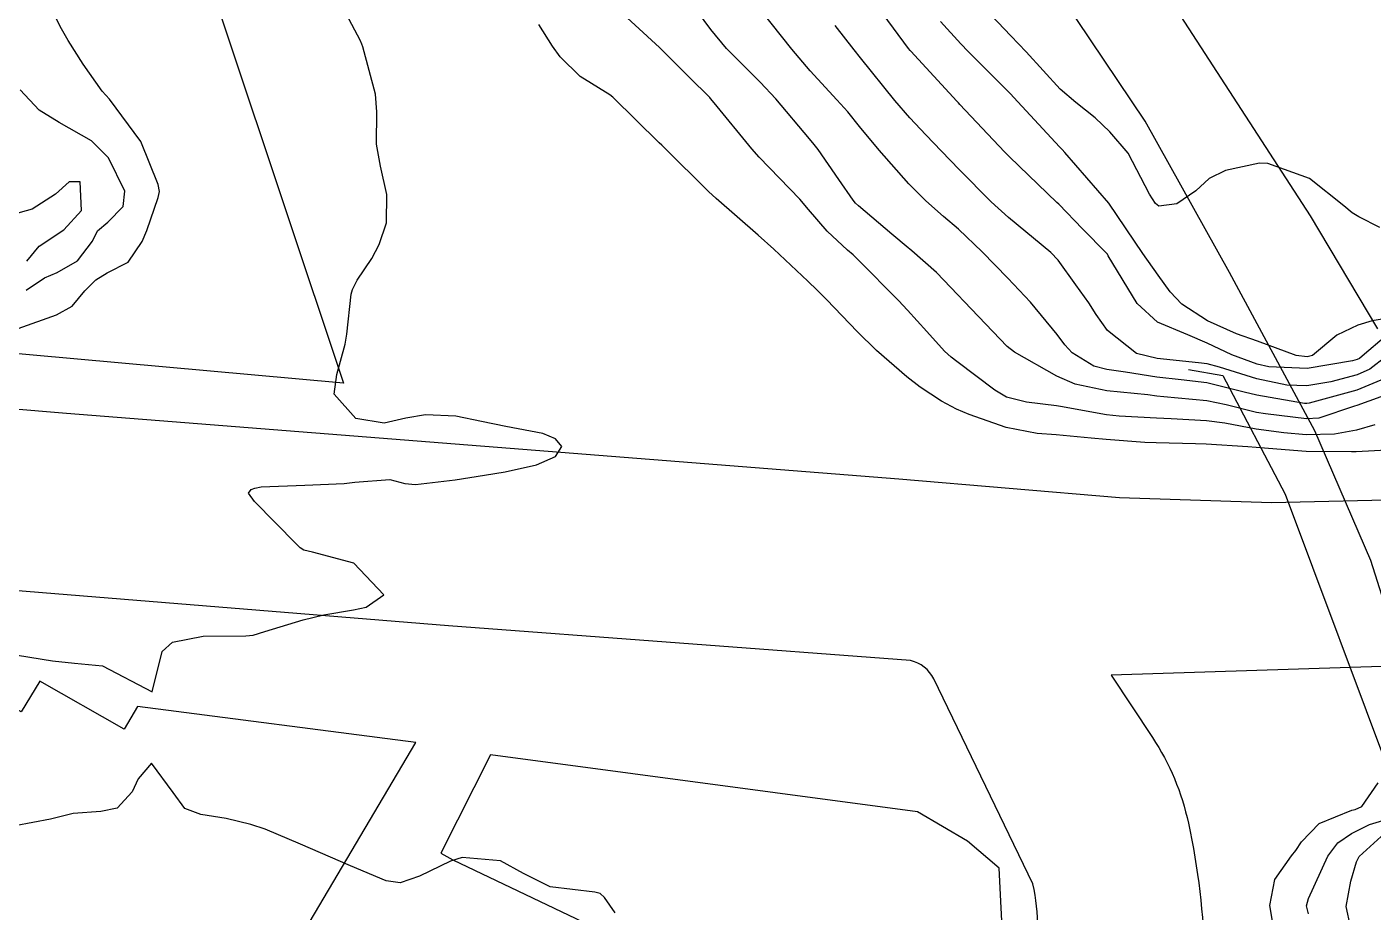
# Model space of a CAD drawing. Header units: metres. Extents: x 307586 to 320046, y 7427249 to 7434250.
# Drawn here: x 312419 to 312472.8, y 7431876.4 to 7431911.8 of the extents above; entities that cross this region are included whole.
import ezdxf

# ---------------------------------------------------------------- set-up
doc = ezdxf.new("R2010")
doc.units = ezdxf.units.M
doc.header["$MEASUREMENT"] = 0
for name, color, linetype in [('Curvas de Nivel 1m', 11, 'Continuous'), ('Curvas de Nivel 5m', 15, 'Continuous'), ('Divisa', 42, 'FENCELINE2'), ('Edificações', 30, 'Continuous'), ('Hidrografia', 140, 'Continuous'), ('Pontes_Viadutos_Tubos', 190, 'Continuous'), ('Vias Primárias', 230, 'Continuous')]:
    doc.layers.add(name, color=color, linetype=linetype)
doc.linetypes.add('FENCELINE2', pattern='A,0.25,-0.1,[132,ltypeshp.shx,S=0.1,R=0,X=-0.1,Y=0],-0.1,1', length=1.45)

msp = doc.modelspace()

# ---------------------------------------------------------------- linework, layer by layer
at = {"layer": 'Curvas de Nivel 1m', "flags": 128}
for points, elevation in [([(312418.6259762361, 7431886.669182932), (312420.0310311215, 7431886.447587821), (312420.9069878054, 7431886.353998778), (312422.0283208594, 7431886.246903679), (312424.0129173042, 7431885.200000003), (312424.4132097541, 7431886.818429612), (312424.8246558909, 7431887.188273924), (312426.0455519413, 7431887.433463698), (312427.7554980477, 7431887.44322571), (312428.0461267438, 7431887.470943957), (312428.5185646435, 7431887.613873894), (312430.0525507495, 7431888.083344527), (312430.8778237308, 7431888.28863082), (312432.0567812807, 7431888.486397635), (312432.5649925781, 7431888.587781795), (312433.2752879643, 7431889.087876298), (312432.0753778759, 7431890.346057172), (312430.4145782645, 7431890.781638822), (312430.0804306159, 7431890.871331162), (312429.923065117, 7431890.964104554), (312429.7636874493, 7431891.124788451), (312428.1078888066, 7431892.814766826), (312427.8655537952, 7431893.152473639), (312427.9721483386, 7431893.293612786), (312428.1149283897, 7431893.351108544), (312428.3641321544, 7431893.394996664), (312430.1164143445, 7431893.469704013), (312431.6917691809, 7431893.529656169), (312432.1178190488, 7431893.590174447), (312433.5121926468, 7431893.692860512), (312434.1174044098, 7431893.528710561), (312434.5329839439, 7431893.489668955), (312436.1192109833, 7431893.679367914), (312437.2921180004, 7431893.867381112), (312438.1226266186, 7431894.000931436), (312439.3812761101, 7431894.273242794), (312440.1290249724, 7431894.618820651), (312440.3857562847, 7431895.006207418), (312440.1376049799, 7431895.322511708), (312439.6241823719, 7431895.531646989), (312438.1446386986, 7431895.811426293), (312437.1703776906, 7431896.016969556), (312436.1505043771, 7431896.222471529), (312434.9391164593, 7431896.280160265), (312434.1488323708, 7431896.141004435), (312433.2882128423, 7431895.946143664), (312432.1483211551, 7431896.126923391), (312431.2844045392, 7431897.108785131), (312431.3929478594, 7431897.885524386), (312431.7292794801, 7431899.104536382), (312431.7880127863, 7431899.50288239), (312431.9687790081, 7431901.102341386), (312432.0149980316, 7431901.292688802), (312432.2113878959, 7431901.664706112), (312432.7936784697, 7431902.525006322), (312433.0843326654, 7431903.09148585), (312433.3732684469, 7431903.957015505), (312433.3980123331, 7431905.088549054), (312433.1414577131, 7431906.219669229), (312432.9834897109, 7431907.09299428), (312432.9945809157, 7431908.39436339), (312432.9428549701, 7431909.093600627), (312432.4267204957, 7431910.994099777), (312432.3896097085, 7431911.09933308), (312432.3253142571, 7431911.259796863), (312431.3457513857, 7431913.115107493)], 721), ([(312472.8873084233, 7431895.877223323), (312472.1485289879, 7431895.660778911), (312471.2677335026, 7431895.511534581), (312470.1453370975, 7431895.477986221), (312469.2508062891, 7431895.554499623), (312468.1485139639, 7431895.709777312), (312466.8925668169, 7431895.941831469), (312466.1531550806, 7431896.039185088), (312464.7467766057, 7431896.118358186), (312464.1543422748, 7431896.148331369), (312462.665756644, 7431896.224398244), (312462.1560632169, 7431896.283060848), (312460.3183732346, 7431896.609809375), (312460.1608556058, 7431896.632553442), (312458.9577890991, 7431896.782051285), (312458.1648967504, 7431896.987944622), (312457.6968557659, 7431897.265476926), (312456.178884699, 7431898.406739476), (312455.9482531394, 7431898.581144358), (312455.6874274847, 7431898.81743235), (312454.9727943709, 7431899.606530949), (312454.2073095998, 7431900.46615304), (312453.8499947157, 7431900.843629229), (312452.2290757431, 7431902.475843888), (312452.0370263609, 7431902.668957846), (312451.8081913291, 7431902.866370894), (312450.9880755474, 7431903.626466211), (312450.2488835318, 7431904.48662276), (312449.8987282141, 7431904.893541895), (312448.2779707517, 7431906.58022983), (312447.9820623124, 7431906.913008554), (312446.4727702455, 7431908.756715691), (312446.3258343398, 7431908.929770833), (312446.3033263264, 7431908.957268143), (312445.4820839709, 7431909.775833338), (312444.3323595366, 7431910.922815491), (312444.2902079352, 7431910.960427097), (312442.3506423716, 7431912.752506743)], 723), ([(312473.3561336416, 7431899.447768022), (312472.3759024147, 7431898.618070153), (312472.2717185292, 7431898.529404814), (312472.1816284333, 7431898.491112911), (312471.9992439504, 7431898.440873019), (312470.1777085094, 7431898.129120516), (312468.6438071332, 7431898.199799269), (312468.1793126797, 7431898.30953754), (312467.1675488343, 7431898.680153688), (312466.189714576, 7431899.143151453), (312465.4145605327, 7431899.481758504), (312464.2018040013, 7431899.979113146), (312463.3904400719, 7431900.728224776), (312462.2319014578, 7431902.638415352), (312462.1959174285, 7431902.703915967), (312462.1606004006, 7431902.741084756), (312461.2039359687, 7431903.716983553), (312460.2521867445, 7431904.696944026), (312460.1806076943, 7431904.770723099), (312458.2799048654, 7431906.589170738), (312458.0847102687, 7431906.791982074), (312456.3016359101, 7431908.681860586), (312456.2376382413, 7431908.746336759), (312456.1784968709, 7431908.81186631), (312454.3325478982, 7431910.81537293), (312454.3108171822, 7431910.840221004), (312454.2512591411, 7431910.923307827), (312452.8199700185, 7431912.855329477)], 726.9999999999999), ([(312473.0922105329, 7431903.763751357), (312472.2486073341, 7431904.189002983), (312471.9752089746, 7431904.349165642), (312471.6481845137, 7431904.629070994), (312470.2691055288, 7431905.729214971), (312468.6147823528, 7431906.329711985), (312468.2778755027, 7431906.333879901), (312466.9154643044, 7431906.041398511), (312466.2684861992, 7431905.72792633), (312465.7316757593, 7431905.227116926), (312464.9665446683, 7431904.709295593), (312464.2518821408, 7431904.616483657), (312464.1136244853, 7431904.721392932), (312463.8838077054, 7431905.098477867), (312463.0201627858, 7431906.732627548), (312462.2913928558, 7431907.587555158), (312461.7009684307, 7431908.152950855), (312460.9382370898, 7431908.760470206), (312460.3107749866, 7431909.29384549), (312458.9520283323, 7431910.783808894), (312458.3393346392, 7431911.431733496), (312457.0344190057, 7431912.803184987)], 729), ([(312473.6091051886, 7431897.165000243), (312472.1632297261, 7431896.651242184), (312472.0726427073, 7431896.621354122), (312470.6544036714, 7431896.143544509), (312470.1548909195, 7431896.114907688), (312468.5095575268, 7431896.314561806), (312468.158521327, 7431896.376934854), (312466.9458103861, 7431896.682171073), (312466.1644066682, 7431896.838936396), (312464.4506032921, 7431897.00056505), (312464.1660254599, 7431897.030815573), (312463.8154734608, 7431897.074462914), (312462.1678695988, 7431897.235229456), (312460.9140425224, 7431897.502533013), (312460.1734397837, 7431897.822247937), (312458.4782855436, 7431898.787046322), (312458.1861151234, 7431899.003187949), (312456.4658168619, 7431900.807471009), (312456.2156340815, 7431901.081677724), (312455.367807564, 7431901.96630387), (312454.3836366828, 7431902.837739212), (312454.2999390922, 7431902.905362836), (312454.234111364, 7431902.959405973), (312453.5841137329, 7431903.501910718), (312452.250593679, 7431904.627637473), (312452.1298754388, 7431904.740003728), (312452.0296571375, 7431904.863348906), (312451.4580799444, 7431905.679045607), (312450.631855279, 7431906.884765933), (312450.4785185792, 7431907.080759662), (312450.2870747876, 7431907.30574834), (312448.9394525837, 7431908.903634652), (312448.312924808, 7431909.577166922), (312446.9734270126, 7431910.923594907), (312446.3403753269, 7431911.675802266), (312445.812812171, 7431912.403263809)], 723.9999999999999), ([(312473.8488589434, 7431894.891267967), (312472.1356544668, 7431894.802477507), (312471.9596370842, 7431894.798557795), (312470.1353806684, 7431894.814224276), (312469.9668590124, 7431894.820272973), (312468.1375373001, 7431894.977999724), (312467.80712837, 7431895.004057692), (312466.1391599807, 7431895.106178431), (312465.7154080293, 7431895.120225296), (312464.1395337467, 7431895.161096167), (312463.6865118003, 7431895.177735598), (312462.1411632947, 7431895.289732701), (312461.5406302365, 7431895.350326272), (312460.1434835155, 7431895.474414089), (312459.389673706, 7431895.532107652), (312458.1475466794, 7431895.765291675), (312456.6650421309, 7431896.295130892), (312456.1584001515, 7431896.508856488), (312455.5651729433, 7431896.81896617), (312454.7165952108, 7431897.37997301), (312454.1724810397, 7431897.796373544), (312452.9604007567, 7431898.85222517), (312452.1940662377, 7431899.603262232), (312450.9866336857, 7431900.878394257), (312450.5965427519, 7431901.264129772), (312450.2202822838, 7431901.626497966), (312448.8581592133, 7431902.903747585), (312448.2384251576, 7431903.460785337), (312446.5585291982, 7431904.926943884), (312446.2570913601, 7431905.208270389), (312444.4917710979, 7431906.956867196), (312444.3845440198, 7431907.059111207), (312444.284852916, 7431907.153561168), (312442.4224270415, 7431908.978804906), (312442.3042217729, 7431909.066964584), (312441.1218573264, 7431909.804734902), (312440.3186563767, 7431910.583907244), (312440.014850468, 7431911.013080672), (312439.470150181, 7431911.884410962)], 722), ([(312473.3401909458, 7431898.608427267), (312472.6921523457, 7431898.100477385), (312472.1755215676, 7431897.880426337), (312471.1319898696, 7431897.595085624), (312470.1707309377, 7431897.431363346), (312469.3658497542, 7431897.463169929), (312468.1733748368, 7431897.715753258), (312466.6836851603, 7431898.179115625), (312466.1791768662, 7431898.3159562), (312465.8440329404, 7431898.359503867), (312464.180967033, 7431898.524972879), (312463.3598282061, 7431898.728230895), (312462.1965177126, 7431899.646693891), (312461.7474984815, 7431900.288337403), (312461.4480768013, 7431900.751472611), (312460.939953226, 7431901.479039986), (312460.2298200677, 7431902.460276338), (312459.9306931896, 7431902.773022245), (312458.2466804345, 7431904.166313025), (312457.5558244243, 7431904.796970933), (312456.2720476541, 7431906.085356664), (312455.5579978299, 7431906.820873795), (312454.9332687945, 7431907.474253685), (312454.2960073863, 7431908.149008208), (312453.6990437627, 7431908.846038739), (312452.3282796578, 7431910.550823565), (312452.0720630406, 7431910.863912818), (312451.3094015971, 7431911.842313892)], 726), ([(312474.2079820679, 7431900.270984247), (312472.7809054076, 7431900.037595958), (312472.2014900497, 7431899.858183033), (312471.3651852577, 7431899.462637595), (312470.3961814062, 7431898.646801042), (312470.1824156725, 7431898.599836832), (312469.7483815317, 7431898.654345362), (312468.1912439084, 7431899.225106949), (312467.3560595061, 7431899.51784404), (312466.2031997201, 7431900.042161057), (312465.1773653711, 7431900.705533283), (312464.70430007, 7431901.199219829), (312464.2242992891, 7431901.858198488), (312463.6128192651, 7431902.726200983), (312462.2529173043, 7431904.740000003), (312460.4971284248, 7431906.766786836), (312460.3945218827, 7431906.878842093), (312460.2850885533, 7431906.987124906), (312458.6205715668, 7431908.786823461), (312458.3078226042, 7431909.117019997), (312456.6288769003, 7431910.807040407), (312456.3359023029, 7431911.108499866), (312455.5255127865, 7431912.003075795)], 728), ([(312418.972764509, 7431901.258452295), (312419.7038315757, 7431901.754286313), (312420.2137940471, 7431901.96511619), (312421.0211687313, 7431902.431742194), (312421.6218954444, 7431903.226110222), (312421.8296502016, 7431903.631413916), (312422.2404716742, 7431903.975436997), (312422.8582996224, 7431904.60238774), (312422.9256391903, 7431905.213272785), (312422.272938701, 7431906.554759785), (312421.5877854485, 7431907.226951323), (312420.2901896169, 7431907.967231269), (312419.4974344943, 7431908.454454888), (312418.734772893, 7431909.26352217)], 719.0000000000001), ([(312442.5176056949, 7431876.370217999), (312442.0912716727, 7431876.97831646), (312441.9244955706, 7431877.137826635), (312441.7103539598, 7431877.196857557), (312439.9270348336, 7431877.411752928), (312438.8570519156, 7431877.94101247), (312437.9370883725, 7431878.447106822), (312436.4078713132, 7431878.575652985), (312435.9367630293, 7431878.434572504), (312434.6964229618, 7431877.834359482), (312433.9277878265, 7431877.567052227), (312433.3620813202, 7431877.652166007), (312431.9343663345, 7431878.244903028), (312429.9429173043, 7431879.120000003), (312428.5267726153, 7431879.71940345), (312427.950428627, 7431879.901132274), (312426.9688778954, 7431880.143716976), (312425.9542043902, 7431880.298708593), (312425.3222303852, 7431880.545171672), (312424.8517280348, 7431881.186667843), (312423.9802523689, 7431882.355670981), (312423.4495153528, 7431881.726432462), (312423.2102357275, 7431881.207526819), (312422.6151405537, 7431880.554600527), (312421.9549441683, 7431880.422686402), (312420.8491736346, 7431880.335839505), (312419.9517174162, 7431880.120011194), (312418.5350364646, 7431879.847462749)], 721), ([(312468.8528918538, 7431875.71642204), (312468.6926512381, 7431876.662302664), (312468.8934843669, 7431877.700229566), (312469.5522932931, 7431878.653906244), (312469.7312857462, 7431878.867002921), (312469.9512703234, 7431879.206867944), (312470.6602407278, 7431879.941742873), (312471.9706415723, 7431880.468284535), (312472.0941601027, 7431880.495679976), (312472.3724262211, 7431880.616004915), (312473.0236126314, 7431881.568482549)], 722), ([(312470.2373670962, 7431876.325973061), (312470.1603017476, 7431876.646439237), (312470.2298242596, 7431876.949310252), (312471.0100984736, 7431878.633992285), (312471.4075120536, 7431879.171712014), (312471.9568186222, 7431879.546754532), (312472.6741428972, 7431879.900976807), (312473.9681410102, 7431880.281580399)], 723), ([(312471.9110196635, 7431875.826823955), (312471.7458468188, 7431876.622656061), (312471.9330355167, 7431877.631821239), (312472.1546460694, 7431878.403993891), (312472.2597227488, 7431878.616831949), (312473.1437310454, 7431879.419470177)], 723.9999999999999)]:
    msp.add_lwpolyline(points, dxfattribs=dict(at, elevation=elevation))
at = {"layer": 'Curvas de Nivel 5m', "flags": 128}
for points, elevation in [([(312418.6498814542, 7431899.725405635), (312420.1932930956, 7431900.277579134), (312420.8108221246, 7431900.619814278), (312421.3236408008, 7431901.228792768), (312421.7590522295, 7431901.675130689), (312422.2138695867, 7431901.950152164), (312423.0500200592, 7431902.3821586), (312423.6185227121, 7431903.206143948), (312423.7979325351, 7431903.643772344), (312424.2505586128, 7431904.96413086), (312424.2990711504, 7431905.199307695), (312424.2571952433, 7431905.48519594), (312423.555083498, 7431907.207278342), (312422.2997334289, 7431908.90161247), (312422.0160730268, 7431909.222868445), (312421.2489838405, 7431910.295225052), (312420.6536021443, 7431911.236693155), (312420.3312341872, 7431911.797231162), (312419.6240073011, 7431913.257289104), (312419.1418160576, 7431914.485567941), (312418.8285725242, 7431915.265443451)], 720), ([(312473.1227270901, 7431897.661204161), (312472.1694056094, 7431897.268830514), (312470.2644680908, 7431896.749037157), (312470.1637570916, 7431896.733978734), (312470.0797265373, 7431896.734871393), (312468.166806114, 7431897.058880977), (312467.661362003, 7431897.181687735), (312466.1715374293, 7431897.552012505), (312465.1493731731, 7431897.682038648), (312464.173591531, 7431897.787422679), (312462.9200188297, 7431897.988007538), (312462.1764030919, 7431898.088578766), (312461.6576416994, 7431898.22772627), (312460.7842193371, 7431898.760980472), (312460.4923247719, 7431899.070262423), (312460.1937838175, 7431899.494434223), (312459.1182449869, 7431900.780946726), (312458.2224878809, 7431901.747057663), (312457.1880605236, 7431902.800448572), (312456.2417690832, 7431903.695177898), (312455.6387055836, 7431904.210991544), (312454.9346587674, 7431904.829773881), (312454.2629529479, 7431905.509042916), (312453.0779728405, 7431906.852049448), (312452.2924183687, 7431907.810106449), (312451.8166695817, 7431908.385788116), (312451.3804957937, 7431908.873836327), (312450.3200241462, 7431910.030456131), (312449.5814038659, 7431910.897515139), (312448.3484189366, 7431912.460163236)], 725)]:
    msp.add_lwpolyline(points, dxfattribs=dict(at, elevation=elevation))
at = {"layer": 'Divisa'}
msp.add_lwpolyline([(312476.103485525, 7431921.488794243, -0.01587146765033965), (312470.5022971368, 7431924.954360333), (312467.4485232058, 7431926.980555325), (312463.8380211732, 7431931.7208929), (312458.5049964852, 7431940.10644435), (312422.2712407001, 7431925.684169197), (312431.6641456255, 7431897.540644712), (312408.4634833361, 7431899.635131033), (312400.9959825224, 7431902.421887875), (312395.165884197, 7431909.79707786), (312372.0034908092, 7431897.95575531), (312353.9701150972, 7431893.053554151), (312329.4276494454, 7431886.054294802), (312307.3563418366, 7431881.109028518), (312287.1465630406, 7431876.874035838), (312261.2379538795, 7431872.365713677)], format="xyb", dxfattribs=at)
at = {"layer": 'Edificações'}
for points in [[(312432.9304125691, 7431873.378679238), (312429.7693748748, 7431875.093443898), (312434.5582731443, 7431883.176889896), (312423.4260917921, 7431884.618554624), (312422.8907559299, 7431883.709124768), (312419.5186331115, 7431885.635031367), (312418.7692553632, 7431884.404554587), (312415.8788423619, 7431886.063031442), (312415.0758385687, 7431884.779031218), (312412.3994674537, 7431886.437508073), (312411.7571876973, 7431885.474554773), (312410.0443903145, 7431886.544554959), (312408.9059155449, 7431884.569811733), (312406.443586316, 7431886.067718258), (312399.7552781914, 7431874.892285738), (312428.7233588034, 7431858.144228508), (312427.7263458419, 7431856.566458632), (312442.8478118226, 7431847.847292856), (312450.408467764, 7431860.884516326), (312431.9312133348, 7431871.727841035)], [(312436.0266713683, 7431878.494197886), (312455.1049073353, 7431869.382276895), (312458.0301464462, 7431874.979085579), (312457.8631043982, 7431878.153466333), (312456.6093644517, 7431879.239401694), (312454.6034729959, 7431880.408949861), (312437.5420694306, 7431882.683743074), (312435.5552861058, 7431878.755253559)]]:
    msp.add_lwpolyline(points, close=True, dxfattribs=at)
at = {"layer": 'Hidrografia'}
msp.add_lwpolyline([(312419.0016348911, 7431902.414865213), (312419.4947479478, 7431903.01740233), (312420.4812822568, 7431903.6747752), (312421.1936765259, 7431904.4416321), (312421.1389717961, 7431905.59196432), (312420.7005634692, 7431905.59196432), (312420.1524374871, 7431905.098911234), (312419.2207620057, 7431904.496374116), (312418.3988041793, 7431904.277312317)], dxfattribs=at)
at = {"layer": 'Pontes_Viadutos_Tubos'}
msp.add_lwpolyline([(312465.4385537314, 7431898.094557846), (312466.804785094, 7431897.853561747), (312469.2985502803, 7431893.105535515), (312473.6382533747, 7431881.539035034), (312474.2813036201, 7431879.129261509), (312473.3972443682, 7431877.84413645)], dxfattribs=at)
at = {"layer": 'Vias Primárias'}
for points in [[(312478.0055399807, 7431872.018423652), (312475.3035886257, 7431882.35782186), (312472.7209089914, 7431890.453266108), (312470.4840248881, 7431895.633979231), (312467.0798497209, 7431901.969523917), (312463.7009465979, 7431908.019266538), (312455.4830634107, 7431920.264792981), (312448.3860385679, 7431931.317320535)], [(312478.0055399807, 7431872.018423652), (312475.3035886257, 7431882.35782186), (312472.7209089914, 7431890.453266108), (312470.4840248881, 7431895.633979231), (312467.0798497209, 7431901.969523917), (312463.7009465979, 7431908.019266538), (312455.4830634107, 7431920.264792981), (312448.3860385679, 7431931.317320535)], [(312473.7502824972, 7431913.17448338), (312467.4902122428, 7431916.355894359), (312462.0688964782, 7431920.077882743), (312458.8858516974, 7431922.941152623), (312455.5929351636, 7431926.872266755), (312455.0623763342, 7431927.614658474), (312460.5798491449, 7431919.236974142), (312470.306195992, 7431904.233724925), (312472.9984391836, 7431899.713103025)], [(312473.7502824972, 7431913.17448338), (312467.4902122428, 7431916.355894359), (312462.0688964782, 7431920.077882743), (312458.8858516974, 7431922.941152623), (312455.5929351636, 7431926.872266755), (312455.0623763342, 7431927.614658474), (312460.5798491449, 7431919.236974142), (312470.306195992, 7431904.233724925), (312472.9984391836, 7431899.713103025)], [(312291.2942908874, 7431875.016955054), (312321.5158032503, 7431881.361123483), (312340.4833969751, 7431886.583549272), (312352.1296486889, 7431889.996582718), (312365.7790180976, 7431894.109357853), (312373.1991368179, 7431896.113721759), (312375.5055190426, 7431896.514632035), (312381.5797473138, 7431900.464493432), (312398.254519423, 7431900.945267059), (312405.7902115159, 7431897.580039141), (312420.5906917162, 7431896.339813783), (312453.8550198345, 7431893.716696374), (312462.6809730598, 7431892.978147845), (312468.7621357333, 7431892.768553414), (312477.3597159742, 7431892.978147845)], [(312291.2942908874, 7431875.016955054), (312321.5158032503, 7431881.361123483), (312340.4833969751, 7431886.583549272), (312352.1296486889, 7431889.996582718), (312365.7790180976, 7431894.109357853), (312373.1991368179, 7431896.113721759), (312375.5055190426, 7431896.514632035), (312381.5797473138, 7431900.464493432), (312398.254519423, 7431900.945267059), (312405.7902115159, 7431897.580039141), (312420.5906917162, 7431896.339813783), (312453.8550198345, 7431893.716696374), (312462.6809730598, 7431892.978147845), (312468.7621357333, 7431892.768553414), (312477.3597159742, 7431892.978147845)]]:
    msp.add_lwpolyline(points, dxfattribs=at)
for points in [[(312459.2285652718, 7431873.939174754, 0.1055358375316431), (312459.2179038857, 7431877.52814849), (312455.2516084697, 7431885.725299451, 0.2300514124454936), (312454.3311821299, 7431886.451381049), (312435.8563932659, 7431887.843552995), (312418.4869481382, 7431889.249129237), (312412.9845769149, 7431889.47137807, 0.1509759608431119), (312405.7769591025, 7431887.559250712, 0.1049692931487797), (312404.0159290989, 7431885.857842619), (312395.2506904187, 7431869.477700477)], [(312459.2285652718, 7431873.939174754, 0.1055358375316431), (312459.2179038857, 7431877.52814849), (312455.2516084697, 7431885.725299451, 0.2300514124454936), (312454.3311821299, 7431886.451381049), (312435.8563932659, 7431887.843552995), (312418.4869481382, 7431889.249129237), (312412.9845769149, 7431889.47137807, 0.1509759608431119), (312405.7769591025, 7431887.559250712, 0.1049692931487797), (312404.0159290989, 7431885.857842619), (312395.2506904187, 7431869.477700477)], [(312503.2848267331, 7431873.838970618), (312507.5975627071, 7431878.912449381), (312509.5361134112, 7431881.818556764, 0.1009880120388254), (312510.6762832569, 7431884.616304952, 0.1563156023079024), (312510.3385008131, 7431887.316848568, 0.2020072738294858), (312508.8525354364, 7431888.667120375, 0.1036281427191774), (312507.8391881049, 7431888.802100687, 0.01119173824270813), (312502.9547491808, 7431888.329388385), (312494.5516404016, 7431887.651112313), (312484.3888884993, 7431886.906283449), (312476.9453469088, 7431886.340678445), (312473.5770765361, 7431886.232131777), (312462.3494918228, 7431885.87030901), (312463.9983554102, 7431883.375798385, -0.09366635171875788), (312465.4320816225, 7431879.958828013, -0.04553055980439807), (312466.0937777054, 7431874.447694333, -0.08279012958867173)], [(312503.2848267331, 7431873.838970618), (312507.5975627071, 7431878.912449381), (312509.5361134112, 7431881.818556764, 0.1009880120388254), (312510.6762832569, 7431884.616304952, 0.1563156023079024), (312510.3385008131, 7431887.316848568, 0.2020072738294858), (312508.8525354364, 7431888.667120375, 0.1036281427191774), (312507.8391881049, 7431888.802100687, 0.01119173824270813), (312502.9547491808, 7431888.329388385), (312494.5516404016, 7431887.651112313), (312484.3888884993, 7431886.906283449), (312476.9453469088, 7431886.340678445), (312473.5770765361, 7431886.232131777), (312462.3494918228, 7431885.87030901), (312463.9983554102, 7431883.375798385, -0.09366635171875788), (312465.4320816225, 7431879.958828013, -0.04553055980439807), (312466.0937777054, 7431874.447694333, -0.08279012958867173)]]:
    msp.add_lwpolyline(points, format="xyb", dxfattribs=at)

doc.saveas('drawing.dxf')
